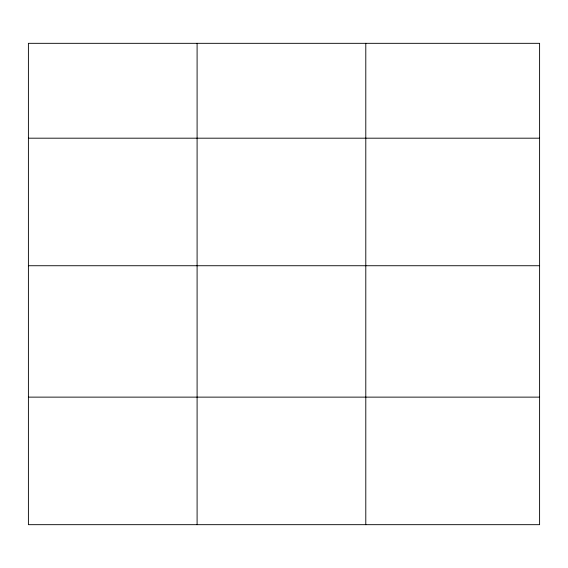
<?xml version="1.0" encoding="UTF-8"?>
<svg xmlns="http://www.w3.org/2000/svg" width="568" height="568" viewBox="0 0 568 568"><rect width="100%" height="100%" fill="white"/><g stroke="black" fill="none" stroke-linecap="round" stroke-linejoin="round"><path stroke-width="0.85" d="M539.6 265.732L539.6 43.324L28.4 43.324L28.4 524.676L539.6 524.676L539.6 265.732L28.4 265.732M28.4 138.187L539.6 138.187M28.4 397.131L539.6 397.131M365.792 43.324L365.792 524.676M197.096 43.324L197.096 524.676"/></g></svg>
